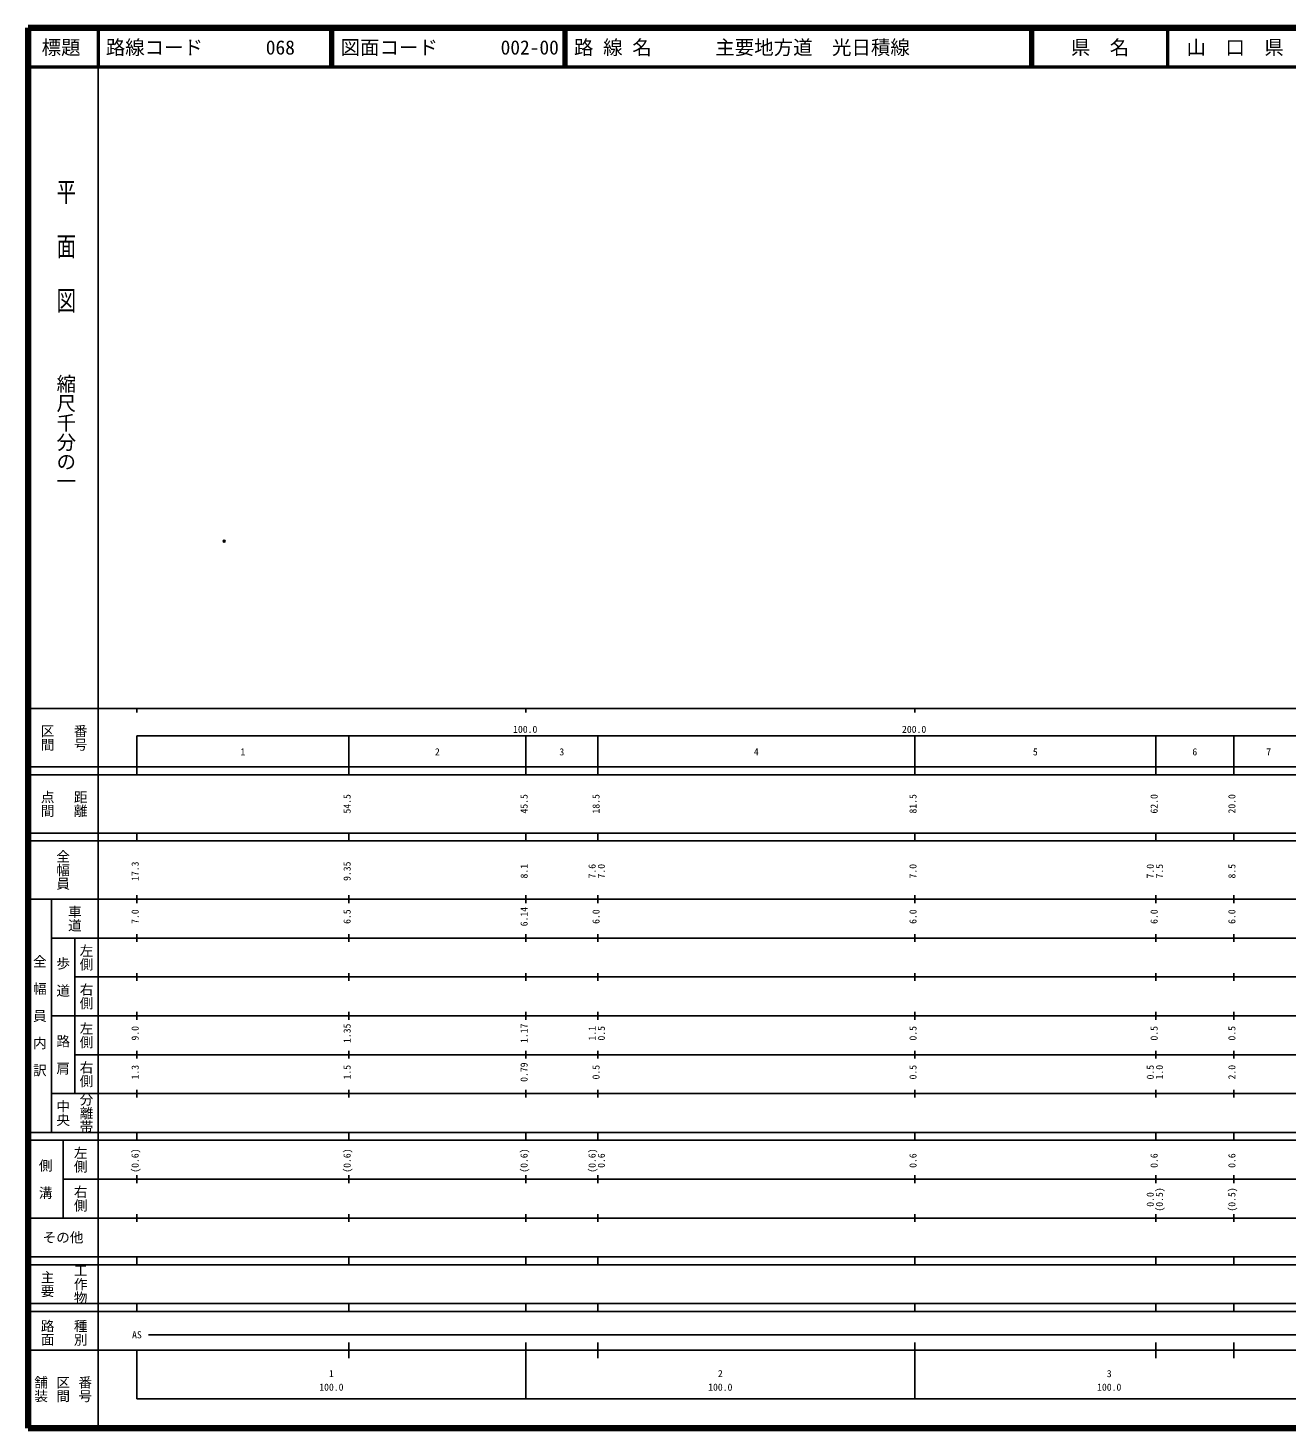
# Model space of a CAD drawing. Units: millimetres on the paper. Extents: x 40 to 680, y 20 to 380.
# Drawn here: x 40 to 363.7, y 20 to 380 of the extents above; entities that cross this region are included whole.
import ezdxf
from ezdxf.enums import TextEntityAlignment as Align

# ---------------------------------------------------------------- set-up
doc = ezdxf.new("R2010")
doc.units = ezdxf.units.MM
doc.header["$PDMODE"] = 32
doc.header["$PDSIZE"] = 0.5
doc.layers.add('M-OTRS', color=6, linetype='Continuous')
doc.layers.add('M-TTL-TXT', color=7, linetype='Continuous')
for name, color, linetype, lineweight in [('M-TTL', 2, 'Continuous', 140), ('M-TTL-BAND', 7, 'Continuous', 25), ('M-TTL-LINE', 7, 'Continuous', 50)]:
    doc.layers.add(name, color=color, linetype=linetype, lineweight=lineweight)
doc.styles.add('@ＭＳ ゴシック', font='')
doc.styles.add('ＭＳ ゴシック', font='')
doc.styles.get('@ＭＳ ゴシック').set_extended_font_data('@MS Gothic')
doc.styles.get('ＭＳ ゴシック').set_extended_font_data('MS Gothic')

msp = doc.modelspace()

# ---------------------------------------------------------------- linework, layer by layer
at = {"layer": 'M-OTRS'}
msp.add_point((90.438, 248.052), dxfattribs=at)
at = {"layer": 'M-TTL'}
for p, q in [((40, 380), (40, 20)), ((680, 380), (40, 380)), ((40, 20), (680, 20))]:
    msp.add_line(p, q, dxfattribs=at)
at = {"layer": 'M-TTL-BAND'}
for p, q in [((58, 370), (58, 20)), ((40, 205), (579, 205)), ((68, 205), (68, 204)), ((168, 205), (168, 204)), ((268, 205), (268, 204)), ((68, 198), (579, 198)), ((68, 198), (68, 188)), ((122.5, 188), (122.5, 198)), ((168, 188), (168, 198)), ((186.5, 188), (186.5, 198)), ((268, 188), (268, 198)), ((330, 188), (330, 198)), ((350, 188), (350, 198)), ((40, 190), (579, 190)), ((40, 188), (579, 188)), ((40, 173), (579, 173)), ((68, 171), (68, 173)), ((122.5, 171), (122.5, 173)), ((168, 171), (168, 173)), ((186.5, 171), (186.5, 173)), ((268, 171), (268, 173)), ((330, 171), (330, 173)), ((350, 171), (350, 173)), ((40, 171), (579, 171)), ((40, 156), (579, 156)), ((46, 96), (46, 156)), ((68, 155), (68, 157)), ((122.5, 155), (122.5, 157)), ((168, 155), (168, 157)), ((186.5, 155), (186.5, 157)), ((268, 155), (268, 157)), ((330, 155), (330, 157)), ((350, 155), (350, 157)), ((46, 146), (579, 146)), ((52, 146), (52, 106)), ((68, 145), (68, 147)), ((122.5, 145), (122.5, 147)), ((168, 145), (168, 147)), ((186.5, 145), (186.5, 147)), ((268, 145), (268, 147)), ((330, 145), (330, 147)), ((350, 145), (350, 147)), ((68, 135), (68, 137)), ((122.5, 135), (122.5, 137)), ((168, 135), (168, 137)), ((186.5, 135), (186.5, 137)), ((268, 135), (268, 137)), ((330, 135), (330, 137)), ((350, 135), (350, 137)), ((52, 136), (579, 136)), ((46, 126), (579, 126)), ((68, 125), (68, 127)), ((122.5, 125), (122.5, 127)), ((168, 125), (168, 127)), ((186.5, 125), (186.5, 127)), ((268, 125), (268, 127)), ((330, 125), (330, 127)), ((350, 125), (350, 127)), ((52, 116), (579, 116)), ((68, 115), (68, 117)), ((122.5, 115), (122.5, 117)), ((168, 115), (168, 117)), ((186.5, 115), (186.5, 117)), ((268, 115), (268, 117)), ((330, 115), (330, 117)), ((350, 115), (350, 117)), ((46, 106), (579, 106)), ((68, 105), (68, 107)), ((122.5, 105), (122.5, 107)), ((168, 105), (168, 107)), ((186.5, 105), (186.5, 107)), ((268, 105), (268, 107)), ((330, 105), (330, 107)), ((350, 105), (350, 107)), ((40, 96), (579, 96)), ((40, 94), (579, 94)), ((49, 94), (49, 74)), ((68, 94), (68, 96)), ((122.5, 94), (122.5, 96)), ((168, 94), (168, 96)), ((186.5, 94), (186.5, 96)), ((268, 94), (268, 96)), ((330, 94), (330, 96)), ((350, 94), (350, 96)), ((49, 84), (579, 84)), ((68, 83), (68, 85)), ((122.5, 83), (122.5, 85)), ((168, 83), (168, 85)), ((186.5, 83), (186.5, 85)), ((268, 83), (268, 85)), ((330, 83), (330, 85)), ((350, 83), (350, 85)), ((40, 74), (579, 74)), ((68, 73), (68, 75)), ((122.5, 73), (122.5, 75)), ((168, 73), (168, 75)), ((186.5, 73), (186.5, 75)), ((268, 73), (268, 75)), ((330, 73), (330, 75)), ((350, 73), (350, 75)), ((40, 64), (579, 64)), ((40, 62), (579, 62)), ((68, 62), (68, 64)), ((122.5, 62), (122.5, 64)), ((168, 62), (168, 64)), ((186.5, 62), (186.5, 64)), ((268, 62), (268, 64)), ((330, 62), (330, 64)), ((350, 62), (350, 64)), ((40, 52), (579, 52)), ((68, 50), (68, 52)), ((122.5, 50), (122.5, 52)), ((168, 50), (168, 52)), ((186.5, 50), (186.5, 52)), ((268, 50), (268, 52)), ((330, 50), (330, 52)), ((350, 50), (350, 52)), ((40, 50), (579, 50)), ((71, 44), (565, 44)), ((40, 40), (579, 40)), ((68, 40), (68, 27.5)), ((122.5, 38), (122.5, 42)), ((168, 27.5), (168, 42)), ((186.5, 38), (186.5, 42)), ((268, 27.5), (268, 42)), ((330, 38), (330, 42)), ((350, 38), (350, 42)), ((68, 27.5), (579, 27.5))]:
    msp.add_line(p, q, dxfattribs=at)
at = {"layer": 'M-TTL-LINE'}
for p, q in [((58, 380), (58, 370)), ((117.75, 380), (117.75, 370)), ((118.25, 380), (118.25, 370)), ((177.75, 380), (177.75, 370)), ((178.25, 380), (178.25, 370)), ((297.75, 380), (297.75, 370)), ((298.25, 380), (298.25, 370)), ((333, 380), (333, 370)), ((40, 370), (680, 370))]:
    msp.add_line(p, q, dxfattribs=at)

# ---------------------------------------------------------------- texts
at = {"layer": 'M-TTL-BAND', "style": '@ＭＳ ゴシック', "width": 1.4}
msp.add_text('平  面  図', height=3.666, rotation=270, dxfattribs=at).set_placement((49.777, 306.475), align=Align.MIDDLE_RIGHT)
at = {"layer": 'M-TTL-BAND', "style": '@ＭＳ ゴシック'}
msp.add_text('縮尺千分の一', height=3.666, rotation=270, dxfattribs=at).set_placement((49.777, 261.03), align=Align.MIDDLE_RIGHT)
for s, p in [('区間', (45, 197.5)), ('番号', (53.5, 197.5)), ('点間', (45, 180.5)), ('距離', (53.5, 180.5)), ('全幅員', (49, 163.5)), ('車道', (52, 151)), ('左側', (55, 141)), ('全\u3000幅\u3000員\u3000内\u3000訳', (43, 126)), ('歩\u3000道', (49, 136)), ('右側', (55, 131)), ('左側', (55, 121)), ('路\u3000肩', (49, 116)), ('右側', (55, 111)), ('分離帯', (55, 101)), ('中央', (49, 101)), ('左側', (53.5, 89)), ('側\u3000溝', (44.5, 84)), ('右側', (53.5, 79)), ('工作物', (53.5, 57)), ('主要', (45, 57)), ('路面', (45, 44.5)), ('種別', (53.5, 44.5)), ('舗装', (43.333, 30)), ('区間', (49, 30)), ('番号', (54.667, 30))]:
    msp.add_text(s, height=2.566, rotation=270, dxfattribs=at).set_placement(p, align=Align.MIDDLE_CENTER)
at = {"layer": 'M-TTL-BAND', "style": 'ＭＳ ゴシック'}
for s, p in [('100.0', (167.844, 198.195)), ('200.0', (267.844, 198.195)), ('1', (95.25, 192.405)), ('2', (145.25, 192.405)), ('3', (177.25, 192.405)), ('4', (227.25, 192.405)), ('5', (299, 192.405)), ('6', (340, 192.405)), ('7', (359, 192.405)), ('AS', (68, 42.5)), ('1', (118, 32.523)), ('2', (218, 32.523)), ('3', (318, 32.523)), ('100.0', (118, 29.033)), ('100.0', (218, 29.033)), ('100.0', (318, 29.033))]:
    msp.add_text(s, height=1.833, dxfattribs=at).set_placement(p, align=Align.BOTTOM_CENTER)
for s, p in [('54.5', (123.5, 180.5)), ('45.5', (169, 180.5)), ('18.5', (187.5, 180.5)), ('81.5', (269, 180.5)), ('62.0', (331, 180.5)), ('20.0', (351, 180.5)), ('17.3', (69, 163.174)), ('9.35', (123.5, 163.174)), ('8.1', (169, 163.174)), ('7.6', (186.5, 163.174)), ('7.0', (188.87, 163.174)), ('7.0', (269, 163.174)), ('7.0', (330, 163.174)), ('7.5', (332.37, 163.174)), ('8.5', (351, 163.174)), ('7.0', (69, 151.5)), ('6.5', (123.5, 151.5)), ('6.14', (169, 151.5)), ('6.0', (187.5, 151.5)), ('6.0', (269, 151.5)), ('6.0', (331, 151.5)), ('6.0', (351, 151.5)), ('9.0', (69, 121.5)), ('1.35', (123.5, 121.5)), ('1.17', (169, 121.5)), ('1.1', (186.5, 121.5)), ('0.5', (188.87, 121.5)), ('0.5', (269, 121.5)), ('0.5', (331, 121.5)), ('0.5', (351, 121.5)), ('1.3', (69, 111.5)), ('1.5', (123.5, 111.5)), ('0.79', (169, 111.5)), ('0.5', (187.5, 111.5)), ('0.5', (269, 111.5)), ('0.5', (330, 111.5)), ('1.0', (332.37, 111.5)), ('2.0', (351, 111.5)), ('(0.6)', (69, 88.764)), ('(0.6)', (123.5, 88.764)), ('(0.6)', (169, 88.764)), ('(0.6)', (186.5, 88.764)), ('0.6', (188.87, 88.764)), ('0.6', (269, 88.764)), ('0.6', (331, 88.764)), ('0.6', (351, 88.764)), ('0.0', (330, 78.764)), ('(0.5)', (332.37, 78.764)), ('(0.5)', (351, 78.764))]:
    msp.add_text(s, height=1.833, rotation=90, dxfattribs=at).set_placement(p, align=Align.BOTTOM_CENTER)
msp.add_text('その他', height=2.566, dxfattribs=at).set_placement((49, 69), align=Align.MIDDLE_CENTER)
at = {"layer": 'M-TTL-TXT', "style": 'ＭＳ ゴシック'}
for s, p in [('標題', (48.5, 375)), ('県\u3000名', (315.625, 375)), ('山\u3000口\u3000県', (350.375, 375))]:
    msp.add_text(s, height=3.666, dxfattribs=at).set_placement(p, align=Align.MIDDLE_CENTER)
for s, p in [('路線コード', (60, 375)), ('068', (101.142, 375)), ('図面コード', (120.38, 375)), ('002-00', (161.521, 375)), ('路 線 名', (180.38, 375)), ('主要地方道\u3000光日積線', (216.734, 375))]:
    msp.add_text(s, height=3.666, dxfattribs=at).set_placement(p, align=Align.MIDDLE_LEFT)

doc.saveas('drawing.dxf')
